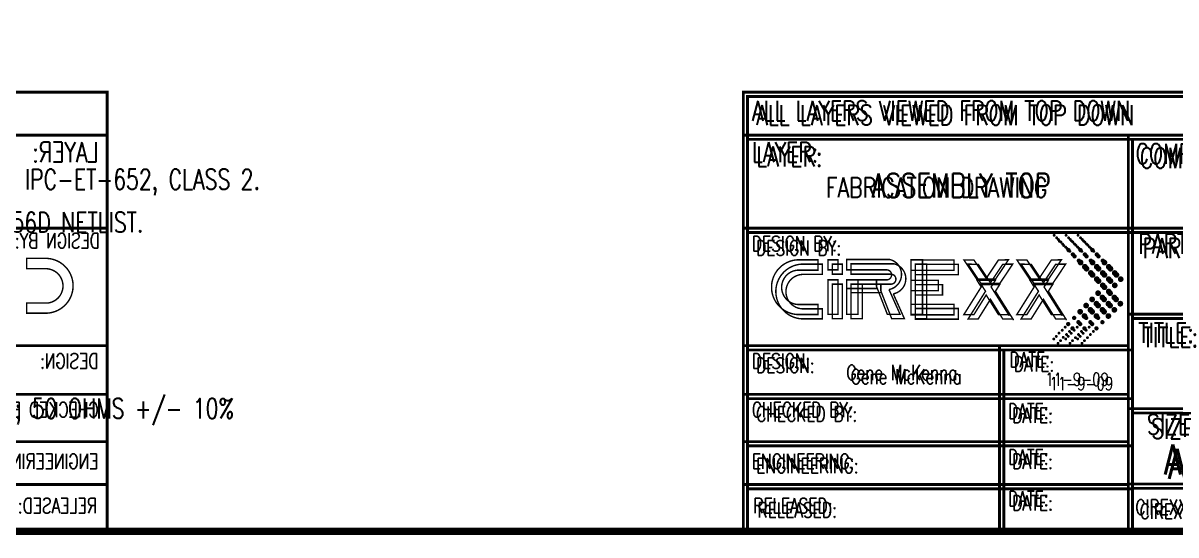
# Model space of a CAD drawing. Extents: x -4539 to 5978, y -4736 to 3041.
# Drawn here: x -685 to 3343, y -4734 to -2947 of the extents above; entities that cross this region are included whole.
import ezdxf

# ---------------------------------------------------------------- set-up
doc = ezdxf.new("R2010")
doc.units = 0
doc.layers.get('0').update_dxf_attribs({"color": 254, "linetype": 'CONTINUOUS'})
for name, color, linetype in [('2D_LINE_24', 2, 'CONTINUOUS'), ('2D_LINE_27', 3, 'CONTINUOUS'), ('2D_LINE_30', 43, 'CONTINUOUS'), ('COPPER_24', 2, 'CONTINUOUS'), ('COPPER_27', 3, 'CONTINUOUS'), ('COPPER_30', 43, 'CONTINUOUS'), ('TEXT_24', 2, 'CONTINUOUS'), ('TEXT_27', 3, 'CONTINUOUS'), ('TEXT_30', 43, 'CONTINUOUS')]:
    doc.layers.add(name, color=color, linetype=linetype)
doc.styles.add('W10', font='simplex', dxfattribs={"width": 0.75})
doc.styles.add('W7', font='simplex', dxfattribs={"width": 0.75})
doc.styles.add('W8', font='simplex', dxfattribs={"width": 0.75})
doc.styles.add('W9', font='simplex', dxfattribs={"width": 0.75})

# ---------------------------------------------------------------- blocks, each defined once
blk = doc.blocks.new('DRAWING_22')
at = {"layer": '2D_LINE_27', "const_width": 10}
blk.add_lwpolyline([(0, 0), (0, 7500), (-9925, 7500), (-9925, 0)], close=True, dxfattribs=at)
blk = doc.blocks.new('DRAWING_23')
at = {"layer": '2D_LINE_30', "const_width": 10}
blk.add_lwpolyline([(0, 0), (0, 7500), (9925, 7500), (9925, 0)], close=True, dxfattribs=at)
blk = doc.blocks.new('SMOOTH_10')
at = {"const_width": 5}
blk.add_lwpolyline([(-2.5, 0, 1), (2.5, 0, 1)], format="xyb", close=True, dxfattribs=at)
blk = doc.blocks.new('DRAWING_24')
at = {"layer": '2D_LINE_30', "const_width": 10}
for points in [[(-7830, 2325), (-7830, 2475), (-11675, 2475), (-11675, 2325)], [(-9175, 2325), (-9175, 950)], [(-11675, 2000), (-9175, 2000)], [(-11290, 1710), (-11290, 2000)], [(-9175, 2000), (-7830, 2000)], [(-11675, 1700), (-9175, 1700)], [(-9175, 1590), (-7830, 1590)], [(-8725, 1590), (-8725, 950)], [(-9175, 1420), (-7830, 1420)], [(-11675, 1370), (-9175, 1370)], [(-9450, 1370), (-9450, 1107)], [(-9174, 1255), (-7830, 1255)], [(-11675, 1107), (-9175, 1107)], [(-11225, 1100), (-11225, 950)], [(-9174, 1105), (-7830, 1105)]]:
    blk.add_lwpolyline(points, dxfattribs=at)
blk.add_lwpolyline([(-11675, 950), (-11675, 2325), (-7830, 2325), (-7830, 950)], close=True, dxfattribs=at)
at = {"layer": '2D_LINE_30'}
for p in [(-11675, 2475), (-7830, 2475), (-11675, 2325), (-11675, 2325), (-9175, 2325), (-7830, 2325), (-7830, 2325), (-11675, 2000), (-11290, 2000), (-9175, 2000), (-9175, 2000), (-7830, 2000), (-11675, 1700), (-11290, 1710), (-9175, 1700), (-9175, 1590), (-8725, 1590), (-7830, 1590), (-9175, 1420), (-7830, 1420), (-11675, 1370), (-9450, 1370), (-9175, 1370), (-9174, 1255), (-7830, 1255), (-11675, 1107), (-11225, 1100), (-9450, 1107), (-9175, 1107), (-9174, 1105), (-7830, 1105), (-11675, 950), (-11225, 950), (-9175, 950), (-8725, 950), (-7830, 950)]:
    blk.add_blockref('SMOOTH_10', p, dxfattribs=at)
at = {"layer": 'TEXT_30', "text_generation_flag": 2, "width": 0.75}
for s, height, style, p in [('LAYER:', 70, 'W10', (-7860, 2230)), ('COMPANY:', 70, 'W10', (-9200, 2225)), ('PART NUMBER:', 70, 'W10', (-9210, 1910)), ('DESIGN BY:', 52.5, 'W10', (-7855, 1930)), ('REV.', 70, 'W10', (-11410, 1900)), ('TITLE:', 70, 'W10', (-9210, 1600)), ('DATE:', 52.5, 'W8', (-8760, 1515)), ('DESIGN:', 52.5, 'W10', (-7860, 1510)), ('DATE:', 52.5, 'W10', (-8755, 1335)), ('CHECKED BY:', 52.5, 'W10', (-7860, 1340)), ('CIREXX DOCUMENT NUMBER:', 70, 'W10', (-9480, 1280)), ('SIZE', 70, 'W10', (-9240, 1280)), ('A', 105, 'W10', (-9300, 1140)), ('DATE:', 52.5, 'W10', (-8755, 1175)), ('ENGINEERING:', 52.5, 'W10', (-7860, 1160)), ('SCALE:  1/1', 52.5, 'W10', (-11250, 1000)), ('DATE:', 52.5, 'W10', (-8755, 1030)), ('RELEASED:', 52.5, 'W10', (-7865, 1005))]:
    blk.add_text(s, height=height, rotation=0, dxfattribs=dict(at, style=style)).set_placement(p)
at = {"layer": 'TEXT_30', "style": 'W10', "text_generation_flag": 2, "width": 0.75}
for s, height, p in [('CARNEGIE MELLON', 140, (-9447, 2055)), ('xxxxx', 87.5, (-9309, 1764.7)), ('NAND + DDR 1V8IO SODIMM', 105, (-9425, 1420)), ('83232', 105, (-10080, 1150)), ('83232-A.pcb', 52.5, (-9875, 1005)), ('CIREXX FILE NAME:', 52.5, (-9200, 1000))]:
    blk.add_text(s, height=height, dxfattribs=at).set_placement(p)
blk = doc.blocks.new('DRAWING_26')
at = {"layer": '2D_LINE_27', "const_width": 10}
for points in [[(7830, 2325), (7830, 2475), (11675, 2475), (11675, 2325)], [(9175, 2325), (9175, 950)], [(9175, 2000), (7830, 2000)], [(11675, 2000), (9175, 2000)], [(11290, 1710), (11290, 2000)], [(11675, 1700), (9175, 1700)], [(9175, 1590), (7830, 1590)], [(8725, 1590), (8725, 950)], [(9175, 1420), (7830, 1420)], [(11675, 1370), (9175, 1370)], [(9450, 1370), (9450, 1107)], [(9174, 1255), (7830, 1255)], [(9174, 1105), (7830, 1105)], [(11675, 1107), (9175, 1107)], [(11225, 1100), (11225, 950)]]:
    blk.add_lwpolyline(points, dxfattribs=at)
blk.add_lwpolyline([(11675, 950), (11675, 2325), (7830, 2325), (7830, 950)], close=True, dxfattribs=at)
at = {"layer": '2D_LINE_27'}
for p in [(7830, 2475), (11675, 2475), (7830, 2325), (7830, 2325), (9175, 2325), (11675, 2325), (11675, 2325), (7830, 2000), (9175, 2000), (9175, 2000), (11290, 2000), (11675, 2000), (9175, 1700), (11290, 1710), (11675, 1700), (7830, 1590), (8725, 1590), (9175, 1590), (7830, 1420), (9175, 1420), (9175, 1370), (9450, 1370), (11675, 1370), (7830, 1255), (9174, 1255), (7830, 1105), (9174, 1105), (9175, 1107), (9450, 1107), (11225, 1100), (11675, 1107), (7830, 950), (8725, 950), (9175, 950), (11225, 950), (11675, 950)]:
    blk.add_blockref('SMOOTH_10', p, dxfattribs=at)
at = {"layer": 'TEXT_27', "width": 0.75}
for s, height, style, p in [('ALL LAYERS VIEWED FROM TOP DOWN', 70, 'W10', (7860, 2375)), ('LAYER:', 70, 'W10', (7860, 2230)), ('COMPANY:', 70, 'W10', (9200, 2225)), ('CARNEGIE MELLON', 140, 'W10', (9396, 2061)), ('PART NUMBER:', 70, 'W10', (9210, 1910)), ('DESIGN BY:', 52.5, 'W10', (7860, 1920)), ('REV.', 70, 'W10', (11410, 1900)), ('64g256m', 70, 'W10', (9475, 1780)), ('TITLE:', 70, 'W10', (9210, 1600)), ('DESIGN:', 52.5, 'W10', (7860, 1510)), ('DATE:', 52.5, 'W8', (8760, 1515)), ('NAND + DDR 1V8IO SODIMM', 105, 'W10', (9520, 1425)), ('CHECKED BY:', 52.5, 'W10', (7860, 1340)), ('DATE:', 52.5, 'W10', (8755, 1335)), ('SIZE', 70, 'W10', (9240, 1280)), ('CIREXX DOCUMENT NUMBER:', 70, 'W10', (9480, 1280)), ('83232', 105, 'W10', (10080, 1150)), ('ENGINEERING:', 52.5, 'W10', (7860, 1160)), ('DATE:', 52.5, 'W10', (8755, 1175)), ('A', 105, 'W10', (9300, 1140)), ('RELEASED:', 52.5, 'W10', (7865, 1005)), ('DATE:', 52.5, 'W10', (8755, 1030)), ('CIREXX FILE NAME:', 52.5, 'W10', (9200, 1000)), ('83232-A.pcb', 52.5, 'W10', (9855, 995)), ('SCALE:  1/1', 52.5, 'W10', (11250, 1000))]:
    blk.add_text(s, height=height, dxfattribs=dict(at, style=style)).set_placement(p)
blk = doc.blocks.new('DRAWING_27')
at = {"layer": '2D_LINE_24', "const_width": 10}
for points in [[(7830, 2325), (7830, 2475), (11675, 2475), (11675, 2325)], [(9175, 2325), (9175, 950)], [(9175, 2000), (7830, 2000)], [(11675, 2000), (9175, 2000)], [(11290, 1710), (11290, 2000)], [(11675, 1700), (9175, 1700)], [(9175, 1590), (7830, 1590)], [(8725, 1590), (8725, 950)], [(9175, 1420), (7830, 1420)], [(11675, 1370), (9175, 1370)], [(9450, 1370), (9450, 1107)], [(9174, 1255), (7830, 1255)], [(9174, 1105), (7830, 1105)], [(11675, 1107), (9175, 1107)], [(11225, 1100), (11225, 950)]]:
    blk.add_lwpolyline(points, dxfattribs=at)
blk.add_lwpolyline([(11675, 950), (11675, 2325), (7830, 2325), (7830, 950)], close=True, dxfattribs=at)
at = {"layer": '2D_LINE_24'}
for p in [(7830, 2475), (11675, 2475), (7830, 2325), (7830, 2325), (9175, 2325), (11675, 2325), (11675, 2325), (7830, 2000), (9175, 2000), (9175, 2000), (11290, 2000), (11675, 2000), (9175, 1700), (11290, 1710), (11675, 1700), (7830, 1590), (8725, 1590), (9175, 1590), (7830, 1420), (9175, 1420), (9175, 1370), (9450, 1370), (11675, 1370), (7830, 1255), (9174, 1255), (7830, 1105), (9174, 1105), (9175, 1107), (9450, 1107), (11225, 1100), (11675, 1107), (7830, 950), (8725, 950), (9175, 950), (11225, 950), (11675, 950)]:
    blk.add_blockref('SMOOTH_10', p, dxfattribs=at)
at = {"layer": 'TEXT_24', "width": 0.75}
for s, height, style, p in [('ALL LAYERS VIEWED FROM TOP DOWN', 70, 'W10', (7860, 2375)), ('LAYER:', 70, 'W10', (7860, 2230)), ('COMPANY:', 70, 'W10', (9200, 2225)), ('CARNEGIE MELLON', 140, 'W10', (9411, 2052)), ('PART NUMBER:', 70, 'W10', (9210, 1910)), ('DESIGN BY:', 52.5, 'W10', (7860, 1920)), ('REV.', 70, 'W10', (11410, 1900)), ('64g256m', 105, 'W10', (10105, 1800)), ('TITLE:', 70, 'W10', (9210, 1600)), ('DESIGN:', 52.5, 'W10', (7860, 1510)), ('DATE:', 52.5, 'W8', (8760, 1515)), ('NAND + DDR 1V8IO SODIMM', 105, 'W10', (9520, 1415)), ('CHECKED BY:', 52.5, 'W10', (7860, 1340)), ('DATE:', 52.5, 'W10', (8755, 1335)), ('SIZE', 70, 'W10', (9240, 1280)), ('CIREXX DOCUMENT NUMBER:', 70, 'W10', (9480, 1280)), ('83232', 105, 'W10', (10080, 1150)), ('ENGINEERING:', 52.5, 'W10', (7860, 1160)), ('DATE:', 52.5, 'W10', (8755, 1175)), ('A', 105, 'W10', (9300, 1140)), ('RELEASED:', 52.5, 'W10', (7865, 1005)), ('DATE:', 52.5, 'W10', (8755, 1030)), ('CIREXX FILE NAME:', 52.5, 'W10', (9200, 1000)), ('83232-A.pcb', 52.5, 'W10', (9860, 995)), ('SCALE:  1/1', 52.5, 'W10', (11250, 1000))]:
    blk.add_text(s, height=height, dxfattribs=dict(at, style=style)).set_placement(p)
blk = doc.blocks.new('DRAWING_29')
at = {"layer": '2D_LINE_24', "const_width": 10}
blk.add_lwpolyline([(0, 0), (0, 7500), (-9925, 7500), (-9925, 0)], close=True, dxfattribs=at)
blk = doc.blocks.new('DRAWING_44')
at = {"layer": '2D_LINE_27'}
for points, const_width in [([(-132.7, 52, 1), (-127.7, 52, 1)], 5), ([(-124.1, 43.1, 1), (-119.1, 43.1, 1)], 5), ([(-91, 52, 1), (-86, 52, 1)], 5), ([(-82.3, 43.1, 1), (-77.3, 43.1, 1)], 5), ([(-49.2, 52, 1), (-44.2, 52, 1)], 5), ([(-40.5, 43.1, 1), (-35.5, 43.1, 1)], 5), ([(-114.5, 31.4, 1), (-109.5, 31.4, 1)], 5), ([(-103.2, 21.6, 1), (-98.2, 21.6, 1)], 5), ([(-92.8, 10.8, 1), (-87.8, 10.8, 1)], 5), ([(-83.6, 0, 1), (-76.1, 0, 1)], 7.5), ([(-71.9, 32.3, 1), (-66.9, 32.3, 1)], 5), ([(-61.4, 21.6, 1), (-56.4, 21.6, 1)], 5), ([(-51, 10.8, 1), (-46, 10.8, 1)], 5), ([(-41.8, 0, 1), (-34.3, 0, 1)], 7.5), ([(-30.1, 32.3, 1), (-25.1, 32.3, 1)], 5), ([(-19.6, 21.6, 1), (-14.6, 21.6, 1)], 5), ([(-9.2, 10.8, 1), (-4.2, 10.8, 1)], 5), ([(0, 0, 1), (7.5, 0, 1)], 7.5), ([(-62.7, -21.6, 1), (-55.2, -21.6, 1)], 7.5), ([(-43, -43.1, 1), (-33, -43.1, 1)], 10), ([(-20.9, -21.6, 1), (-13.4, -21.6, 1)], 7.5), ([(-1.2, -43.1, 1), (8.8, -43.1, 1)], 10), ([(20.9, -21.6, 1), (28.4, -21.6, 1)], 7.5), ([(40.5, -43.1, 1), (50.5, -43.1, 1)], 10), ([(-22.1, -64.7, 1), (-12.1, -64.7, 1)], 10), ([(-1.2, -86.2, 1), (8.8, -86.2, 1)], 10), ([(19.6, -64.7, 1), (29.6, -64.7, 1)], 10), ([(40.5, -86.2, 1), (50.5, -86.2, 1)], 10), ([(61.4, -64.7, 1), (71.4, -64.7, 1)], 10), ([(82.3, -86.2, 1), (92.3, -86.2, 1)], 10), ([(19.6, -107.8, 1), (29.6, -107.8, 1)], 10), ([(40.5, -129.3, 1), (50.5, -129.3, 1)], 10), ([(61.4, -107.8, 1), (71.4, -107.8, 1)], 10), ([(18.3, -150.2, 1), (28.3, -150.2, 1)], 10), ([(60.1, -150.2, 1), (70.1, -150.2, 1)], 10), ([(-23.5, -193.3, 1), (-13.5, -193.3, 1)], 10), ([(-2.6, -171.8, 1), (7.4, -171.8, 1)], 10), ([(18.3, -193.3, 1), (28.3, -193.3, 1)], 10), ([(39.2, -171.8, 1), (49.2, -171.8, 1)], 10), ([(60.1, -193.3, 1), (70.1, -193.3, 1)], 10), ([(81, -171.8, 1), (91, -171.8, 1)], 10), ([(-64, -236.4, 1), (-56.5, -236.4, 1)], 7.5), ([(-44.3, -214.9, 1), (-34.3, -214.9, 1)], 10), ([(-22.2, -236.4, 1), (-14.7, -236.4, 1)], 7.5), ([(-2.6, -214.9, 1), (7.4, -214.9, 1)], 10), ([(19.6, -236.4, 1), (27.1, -236.4, 1)], 7.5), ([(39.2, -214.9, 1), (49.2, -214.9, 1)], 10), ([(-104.5, -279.5, 1), (-99.5, -279.5, 1)], 5), ([(-94.1, -268.7, 1), (-89.1, -268.7, 1)], 5), ([(-84.9, -258, 1), (-77.4, -258, 1)], 7.5), ([(-62.7, -279.5, 1), (-57.7, -279.5, 1)], 5), ([(-52.3, -268.7, 1), (-47.3, -268.7, 1)], 5), ([(-43.1, -258, 1), (-35.6, -258, 1)], 7.5), ([(-21, -279.5, 1), (-16, -279.5, 1)], 5), ([(-10.5, -268.7, 1), (-5.5, -268.7, 1)], 5), ([(-1.3, -258, 1), (6.2, -258, 1)], 7.5), ([(-134.1, -310, 1), (-129.1, -310, 1)], 5), ([(-125.4, -301.1, 1), (-120.4, -301.1, 1)], 5), ([(-115.9, -289.4, 1), (-110.9, -289.4, 1)], 5), ([(-92.3, -310, 1), (-87.3, -310, 1)], 5), ([(-83.6, -301.1, 1), (-78.6, -301.1, 1)], 5), ([(-73.2, -290.3, 1), (-68.2, -290.3, 1)], 5), ([(-50.5, -310, 1), (-45.5, -310, 1)], 5), ([(-41.8, -301.1, 1), (-36.8, -301.1, 1)], 5), ([(-31.4, -290.3, 1), (-26.4, -290.3, 1)], 5)]:
    blk.add_lwpolyline(points, format="xyb", close=True, dxfattribs=dict(at, const_width=const_width))
blk = doc.blocks.new('DRAWING_46')
at = {"layer": '2D_LINE_24'}
for points, const_width in [([(-132.7, 52, 1), (-127.7, 52, 1)], 5), ([(-124.1, 43.1, 1), (-119.1, 43.1, 1)], 5), ([(-91, 52, 1), (-86, 52, 1)], 5), ([(-82.3, 43.1, 1), (-77.3, 43.1, 1)], 5), ([(-49.2, 52, 1), (-44.2, 52, 1)], 5), ([(-40.5, 43.1, 1), (-35.5, 43.1, 1)], 5), ([(-114.5, 31.4, 1), (-109.5, 31.4, 1)], 5), ([(-103.2, 21.6, 1), (-98.2, 21.6, 1)], 5), ([(-92.8, 10.8, 1), (-87.8, 10.8, 1)], 5), ([(-83.6, 0, 1), (-76.1, 0, 1)], 7.5), ([(-71.9, 32.3, 1), (-66.9, 32.3, 1)], 5), ([(-61.4, 21.6, 1), (-56.4, 21.6, 1)], 5), ([(-51, 10.8, 1), (-46, 10.8, 1)], 5), ([(-41.8, 0, 1), (-34.3, 0, 1)], 7.5), ([(-30.1, 32.3, 1), (-25.1, 32.3, 1)], 5), ([(-19.6, 21.6, 1), (-14.6, 21.6, 1)], 5), ([(-9.2, 10.8, 1), (-4.2, 10.8, 1)], 5), ([(0, 0, 1), (7.5, 0, 1)], 7.5), ([(-62.7, -21.6, 1), (-55.2, -21.6, 1)], 7.5), ([(-43, -43.1, 1), (-33, -43.1, 1)], 10), ([(-20.9, -21.6, 1), (-13.4, -21.6, 1)], 7.5), ([(-1.2, -43.1, 1), (8.8, -43.1, 1)], 10), ([(20.9, -21.6, 1), (28.4, -21.6, 1)], 7.5), ([(40.5, -43.1, 1), (50.5, -43.1, 1)], 10), ([(-22.1, -64.7, 1), (-12.1, -64.7, 1)], 10), ([(-1.2, -86.2, 1), (8.8, -86.2, 1)], 10), ([(19.6, -64.7, 1), (29.6, -64.7, 1)], 10), ([(40.5, -86.2, 1), (50.5, -86.2, 1)], 10), ([(61.4, -64.7, 1), (71.4, -64.7, 1)], 10), ([(82.3, -86.2, 1), (92.3, -86.2, 1)], 10), ([(19.6, -107.8, 1), (29.6, -107.8, 1)], 10), ([(40.5, -129.3, 1), (50.5, -129.3, 1)], 10), ([(61.4, -107.8, 1), (71.4, -107.8, 1)], 10), ([(18.3, -150.2, 1), (28.3, -150.2, 1)], 10), ([(60.1, -150.2, 1), (70.1, -150.2, 1)], 10), ([(-23.5, -193.3, 1), (-13.5, -193.3, 1)], 10), ([(-2.6, -171.8, 1), (7.4, -171.8, 1)], 10), ([(18.3, -193.3, 1), (28.3, -193.3, 1)], 10), ([(39.2, -171.8, 1), (49.2, -171.8, 1)], 10), ([(60.1, -193.3, 1), (70.1, -193.3, 1)], 10), ([(81, -171.8, 1), (91, -171.8, 1)], 10), ([(-64, -236.4, 1), (-56.5, -236.4, 1)], 7.5), ([(-44.3, -214.9, 1), (-34.3, -214.9, 1)], 10), ([(-22.2, -236.4, 1), (-14.7, -236.4, 1)], 7.5), ([(-2.6, -214.9, 1), (7.4, -214.9, 1)], 10), ([(19.6, -236.4, 1), (27.1, -236.4, 1)], 7.5), ([(39.2, -214.9, 1), (49.2, -214.9, 1)], 10), ([(-104.5, -279.5, 1), (-99.5, -279.5, 1)], 5), ([(-94.1, -268.7, 1), (-89.1, -268.7, 1)], 5), ([(-84.9, -258, 1), (-77.4, -258, 1)], 7.5), ([(-62.7, -279.5, 1), (-57.7, -279.5, 1)], 5), ([(-52.3, -268.7, 1), (-47.3, -268.7, 1)], 5), ([(-43.1, -258, 1), (-35.6, -258, 1)], 7.5), ([(-21, -279.5, 1), (-16, -279.5, 1)], 5), ([(-10.5, -268.7, 1), (-5.5, -268.7, 1)], 5), ([(-1.3, -258, 1), (6.2, -258, 1)], 7.5), ([(-134.1, -310, 1), (-129.1, -310, 1)], 5), ([(-125.4, -301.1, 1), (-120.4, -301.1, 1)], 5), ([(-115.9, -289.4, 1), (-110.9, -289.4, 1)], 5), ([(-92.3, -310, 1), (-87.3, -310, 1)], 5), ([(-83.6, -301.1, 1), (-78.6, -301.1, 1)], 5), ([(-73.2, -290.3, 1), (-68.2, -290.3, 1)], 5), ([(-50.5, -310, 1), (-45.5, -310, 1)], 5), ([(-41.8, -301.1, 1), (-36.8, -301.1, 1)], 5), ([(-31.4, -290.3, 1), (-26.4, -290.3, 1)], 5)]:
    blk.add_lwpolyline(points, format="xyb", close=True, dxfattribs=dict(at, const_width=const_width))
blk = doc.blocks.new('SMOOTH_5')
at = {"const_width": 2.5}
blk.add_lwpolyline([(-1.25, 0, 1), (1.25, 0, 1)], format="xyb", close=True, dxfattribs=at)
blk = doc.blocks.new('COPPER_96')
at = {"layer": 'COPPER_27', "const_width": 5}
blk.add_lwpolyline([(-22.5, -2.5), (-22.5, -38.5), (-93.1, -38.5, 0.940706), (-93.1, -158.5), (-22.5, -158.5), (-22.5, -193.5), (-94.9, -193.5, -0.942352), (-94.9, -2.5)], format="xyb", close=True, dxfattribs=at)
at = {"layer": 'COPPER_27'}
for p in [(-94.9, -2.5), (-22.5, -2.5), (-93.1, -38.5), (-22.5, -38.5), (-93.1, -158.5), (-22.5, -158.5), (-94.9, -193.5), (-22.5, -193.5)]:
    blk.add_blockref('SMOOTH_5', p, dxfattribs=at)
blk = doc.blocks.new('COPPER_97')
at = {"layer": 'COPPER_27', "const_width": 5}
blk.add_lwpolyline([(2.5, -87.5), (37.5, -87.5), (37.5, -122.5), (2.5, -122.5)], close=True, dxfattribs=at)
at = {"layer": 'COPPER_27'}
for p in [(2.5, -87.5), (2.5, -122.5), (37.5, -87.5), (37.5, -122.5)]:
    blk.add_blockref('SMOOTH_5', p, dxfattribs=at)
blk = doc.blocks.new('COPPER_98')
at = {"layer": 'COPPER_27', "const_width": 5}
blk.add_lwpolyline([(2.5, -2.5), (37.5, -2.5), (37.5, -122.5), (2.5, -122.5)], close=True, dxfattribs=at)
at = {"layer": 'COPPER_27'}
for p in [(2.5, -2.5), (37.5, -2.5), (2.5, -122.5), (37.5, -122.5)]:
    blk.add_blockref('SMOOTH_5', p, dxfattribs=at)
blk = doc.blocks.new('COPPER_99')
at = {"layer": 'COPPER_27', "const_width": 5}
blk.add_lwpolyline([(2.5, -2.5), (42.5, -2.5), (42.5, -122.5), (2.5, -122.5)], close=True, dxfattribs=at)
at = {"layer": 'COPPER_27'}
for p in [(2.5, -2.5), (42.5, -2.5), (2.5, -122.5), (42.5, -122.5)]:
    blk.add_blockref('SMOOTH_5', p, dxfattribs=at)
blk = doc.blocks.new('COPPER_100')
at = {"layer": 'COPPER_27', "const_width": 5}
blk.add_lwpolyline([(2.5, -2.5), (107.5, -2.5), (107.5, -32.5), (2.5, -32.5)], close=True, dxfattribs=at)
at = {"layer": 'COPPER_27'}
for p in [(2.5, -2.5), (107.5, -2.5), (2.5, -32.5), (107.5, -32.5)]:
    blk.add_blockref('SMOOTH_5', p, dxfattribs=at)
blk = doc.blocks.new('COPPER_101')
at = {"layer": 'COPPER_27', "const_width": 5}
blk.add_lwpolyline([(-52.5, 2.5), (87.1, 2.5, -1), (87.1, -32.5), (51.5, -32.5), (51.5, -54.5), (89.7, -152.5), (134.1, -152.5), (95.5, -66.2, 0.805458), (98.7, 38.5), (-52.5, 38.5)], format="xyb", close=True, dxfattribs=at)
at = {"layer": 'COPPER_27'}
for p in [(-52.5, 2.5), (87.1, 2.5)]:
    blk.add_blockref('SMOOTH_5', p, dxfattribs=at)
blk = doc.blocks.new('COPPER_102')
at = {"layer": 'COPPER_27', "const_width": 5}
blk.add_lwpolyline([(2.5, -2.5), (2.5, -39.5), (152.5, -39.5), (152.5, -2.5)], close=True, dxfattribs=at)
at = {"layer": 'COPPER_27'}
for p in [(2.5, -2.5), (152.5, -2.5), (2.5, -39.5), (152.5, -39.5)]:
    blk.add_blockref('SMOOTH_5', p, dxfattribs=at)
blk = doc.blocks.new('COPPER_103')
at = {"layer": 'COPPER_27', "const_width": 5}
blk.add_lwpolyline([(2.5, -2.5), (2.5, -38.5), (152.5, -38.5), (152.5, -2.5)], close=True, dxfattribs=at)
at = {"layer": 'COPPER_27'}
for p in [(2.5, -2.5), (152.5, -2.5), (2.5, -38.5), (152.5, -38.5)]:
    blk.add_blockref('SMOOTH_5', p, dxfattribs=at)
blk = doc.blocks.new('COPPER_104')
at = {"layer": 'COPPER_27', "const_width": 5}
blk.add_lwpolyline([(2.5, -2.5), (2.5, -38.5), (97.5, -38.5), (97.5, -2.5)], close=True, dxfattribs=at)
at = {"layer": 'COPPER_27'}
for p in [(2.5, -2.5), (97.5, -2.5), (2.5, -38.5), (97.5, -38.5)]:
    blk.add_blockref('SMOOTH_5', p, dxfattribs=at)
blk = doc.blocks.new('COPPER_105')
at = {"layer": 'COPPER_27', "const_width": 5}
blk.add_lwpolyline([(-27.5, -2.5), (-67.5, -2.5), (-67.5, -192.5), (-27.5, -192.5)], close=True, dxfattribs=at)
at = {"layer": 'COPPER_27'}
for p in [(-67.5, -2.5), (-27.5, -2.5), (-67.5, -192.5), (-27.5, -192.5)]:
    blk.add_blockref('SMOOTH_5', p, dxfattribs=at)
blk = doc.blocks.new('COPPER_106')
at = {"layer": 'COPPER_27', "const_width": 5}
blk.add_lwpolyline([(-1.3, -2.5), (-36.2, -2.4), (8.4, -69.4), (43.3, -69.4)], close=True, dxfattribs=at)
at = {"layer": 'COPPER_27'}
for p in [(-36.2, -2.4), (-1.3, -2.5), (8.4, -69.4), (43.3, -69.4)]:
    blk.add_blockref('SMOOTH_5', p, dxfattribs=at)
blk = doc.blocks.new('COPPER_107')
at = {"layer": 'COPPER_27', "const_width": 5}
blk.add_lwpolyline([(1.3, -2.5), (35.8, -2.2), (11.4, -39.2), (-9, -69.3), (-43.3, -69.4)], close=True, dxfattribs=at)
at = {"layer": 'COPPER_27'}
for p in [(1.3, -2.5), (35.8, -2.2), (11.4, -39.2)]:
    blk.add_blockref('SMOOTH_5', p, dxfattribs=at)
blk = doc.blocks.new('COPPER_108')
at = {"layer": 'COPPER_27', "const_width": 5}
blk.add_lwpolyline([(0, 4.7), (42.9, -63.8), (78.2, -63.8), (79.8, -66.3), (17.3, 32.8), (32.2, 56.2), (-32, 56.2), (-23.4, 42.1), (-17.3, 32.8), (-78, -63.8), (-42.9, -63.8)], close=True, dxfattribs=at)
at = {"layer": 'COPPER_27'}
for p in [(-32, 56.2), (-23.4, 42.1), (32.2, 56.2), (-17.3, 32.8), (0, 4.7), (17.3, 32.8), (-78, -63.8), (-42.9, -63.8), (42.9, -63.8), (78.2, -63.8), (79.8, -66.3)]:
    blk.add_blockref('SMOOTH_5', p, dxfattribs=at)
blk = doc.blocks.new('COPPER_109')
at = {"layer": 'COPPER_27', "const_width": 5}
blk.add_lwpolyline([(-1.3, -2.5), (-36.2, -2.4), (8.4, -69.4), (43.3, -69.4)], close=True, dxfattribs=at)
at = {"layer": 'COPPER_27'}
for p in [(-36.2, -2.4), (-1.3, -2.5), (8.4, -69.4), (43.3, -69.4)]:
    blk.add_blockref('SMOOTH_5', p, dxfattribs=at)
blk = doc.blocks.new('COPPER_110')
at = {"layer": 'COPPER_27', "const_width": 5}
blk.add_lwpolyline([(1.3, -2.5), (35.8, -2.2), (11.4, -39.2), (-9, -69.3), (-43.3, -69.4)], close=True, dxfattribs=at)
at = {"layer": 'COPPER_27'}
for p in [(1.3, -2.5), (35.8, -2.2), (11.4, -39.2)]:
    blk.add_blockref('SMOOTH_5', p, dxfattribs=at)
blk = doc.blocks.new('COPPER_111')
at = {"layer": 'COPPER_27', "const_width": 5}
blk.add_lwpolyline([(0, 4.7), (42.9, -63.8), (78.2, -63.8), (79.8, -66.3), (17.3, 32.8), (32.2, 56.2), (-32, 56.2), (-23.4, 42.1), (-17.3, 32.8), (-78, -63.8), (-42.9, -63.8)], close=True, dxfattribs=at)
at = {"layer": 'COPPER_27'}
for p in [(-32, 56.2), (-23.4, 42.1), (32.2, 56.2), (-17.3, 32.8), (0, 4.7), (17.3, 32.8), (-78, -63.8), (-42.9, -63.8), (42.9, -63.8), (78.2, -63.8), (79.8, -66.3)]:
    blk.add_blockref('SMOOTH_5', p, dxfattribs=at)
blk = doc.blocks.new('COPPER_112')
at = {"layer": 'COPPER_24', "const_width": 5}
blk.add_lwpolyline([(-22.5, -2.5), (-22.5, -38.5), (-93.1, -38.5, 0.940706), (-93.1, -158.5), (-22.5, -158.5), (-22.5, -193.5), (-94.9, -193.5, -0.942352), (-94.9, -2.5)], format="xyb", close=True, dxfattribs=at)
at = {"layer": 'COPPER_24'}
for p in [(-94.9, -2.5), (-22.5, -2.5), (-93.1, -38.5), (-22.5, -38.5), (-93.1, -158.5), (-22.5, -158.5), (-94.9, -193.5), (-22.5, -193.5)]:
    blk.add_blockref('SMOOTH_5', p, dxfattribs=at)
blk = doc.blocks.new('COPPER_113')
at = {"layer": 'COPPER_24', "const_width": 5}
blk.add_lwpolyline([(2.5, -87.5), (37.5, -87.5), (37.5, -122.5), (2.5, -122.5)], close=True, dxfattribs=at)
at = {"layer": 'COPPER_24'}
for p in [(2.5, -87.5), (2.5, -122.5), (37.5, -87.5), (37.5, -122.5)]:
    blk.add_blockref('SMOOTH_5', p, dxfattribs=at)
blk = doc.blocks.new('COPPER_114')
at = {"layer": 'COPPER_24', "const_width": 5}
blk.add_lwpolyline([(2.5, -2.5), (37.5, -2.5), (37.5, -122.5), (2.5, -122.5)], close=True, dxfattribs=at)
at = {"layer": 'COPPER_24'}
for p in [(2.5, -2.5), (37.5, -2.5), (2.5, -122.5), (37.5, -122.5)]:
    blk.add_blockref('SMOOTH_5', p, dxfattribs=at)
blk = doc.blocks.new('COPPER_115')
at = {"layer": 'COPPER_24', "const_width": 5}
blk.add_lwpolyline([(2.5, -2.5), (42.5, -2.5), (42.5, -122.5), (2.5, -122.5)], close=True, dxfattribs=at)
at = {"layer": 'COPPER_24'}
for p in [(2.5, -2.5), (42.5, -2.5), (2.5, -122.5), (42.5, -122.5)]:
    blk.add_blockref('SMOOTH_5', p, dxfattribs=at)
blk = doc.blocks.new('COPPER_116')
at = {"layer": 'COPPER_24', "const_width": 5}
blk.add_lwpolyline([(2.5, -2.5), (107.5, -2.5), (107.5, -32.5), (2.5, -32.5)], close=True, dxfattribs=at)
at = {"layer": 'COPPER_24'}
for p in [(2.5, -2.5), (107.5, -2.5), (2.5, -32.5), (107.5, -32.5)]:
    blk.add_blockref('SMOOTH_5', p, dxfattribs=at)
blk = doc.blocks.new('COPPER_117')
at = {"layer": 'COPPER_24', "const_width": 5}
blk.add_lwpolyline([(-52.5, 2.5), (87.1, 2.5, -1), (87.1, -32.5), (51.5, -32.5), (51.5, -54.5), (89.7, -152.5), (134.1, -152.5), (95.5, -66.2, 0.805458), (98.7, 38.5), (-52.5, 38.5)], format="xyb", close=True, dxfattribs=at)
at = {"layer": 'COPPER_24'}
for p in [(-52.5, 2.5), (87.1, 2.5)]:
    blk.add_blockref('SMOOTH_5', p, dxfattribs=at)
blk = doc.blocks.new('COPPER_118')
at = {"layer": 'COPPER_24', "const_width": 5}
blk.add_lwpolyline([(2.5, -2.5), (2.5, -39.5), (152.5, -39.5), (152.5, -2.5)], close=True, dxfattribs=at)
at = {"layer": 'COPPER_24'}
for p in [(2.5, -2.5), (152.5, -2.5), (2.5, -39.5), (152.5, -39.5)]:
    blk.add_blockref('SMOOTH_5', p, dxfattribs=at)
blk = doc.blocks.new('COPPER_119')
at = {"layer": 'COPPER_24', "const_width": 5}
blk.add_lwpolyline([(2.5, -2.5), (2.5, -38.5), (152.5, -38.5), (152.5, -2.5)], close=True, dxfattribs=at)
at = {"layer": 'COPPER_24'}
for p in [(2.5, -2.5), (152.5, -2.5), (2.5, -38.5), (152.5, -38.5)]:
    blk.add_blockref('SMOOTH_5', p, dxfattribs=at)
blk = doc.blocks.new('COPPER_120')
at = {"layer": 'COPPER_24', "const_width": 5}
blk.add_lwpolyline([(2.5, -2.5), (2.5, -38.5), (97.5, -38.5), (97.5, -2.5)], close=True, dxfattribs=at)
at = {"layer": 'COPPER_24'}
for p in [(2.5, -2.5), (97.5, -2.5), (2.5, -38.5), (97.5, -38.5)]:
    blk.add_blockref('SMOOTH_5', p, dxfattribs=at)
blk = doc.blocks.new('COPPER_121')
at = {"layer": 'COPPER_24', "const_width": 5}
blk.add_lwpolyline([(-27.5, -2.5), (-67.5, -2.5), (-67.5, -192.5), (-27.5, -192.5)], close=True, dxfattribs=at)
at = {"layer": 'COPPER_24'}
for p in [(-67.5, -2.5), (-27.5, -2.5), (-67.5, -192.5), (-27.5, -192.5)]:
    blk.add_blockref('SMOOTH_5', p, dxfattribs=at)
blk = doc.blocks.new('COPPER_122')
at = {"layer": 'COPPER_24', "const_width": 5}
blk.add_lwpolyline([(-1.3, -2.5), (-36.2, -2.4), (8.4, -69.4), (43.3, -69.4)], close=True, dxfattribs=at)
at = {"layer": 'COPPER_24'}
for p in [(-36.2, -2.4), (-1.3, -2.5), (8.4, -69.4), (43.3, -69.4)]:
    blk.add_blockref('SMOOTH_5', p, dxfattribs=at)
blk = doc.blocks.new('COPPER_123')
at = {"layer": 'COPPER_24', "const_width": 5}
blk.add_lwpolyline([(1.3, -2.5), (35.8, -2.2), (11.4, -39.2), (-9, -69.3), (-43.3, -69.4)], close=True, dxfattribs=at)
at = {"layer": 'COPPER_24'}
for p in [(1.3, -2.5), (35.8, -2.2), (11.4, -39.2)]:
    blk.add_blockref('SMOOTH_5', p, dxfattribs=at)
blk = doc.blocks.new('COPPER_124')
at = {"layer": 'COPPER_24', "const_width": 5}
blk.add_lwpolyline([(0, 4.7), (42.9, -63.8), (78.2, -63.8), (79.8, -66.3), (17.3, 32.8), (32.2, 56.2), (-32, 56.2), (-23.4, 42.1), (-17.3, 32.8), (-78, -63.8), (-42.9, -63.8)], close=True, dxfattribs=at)
at = {"layer": 'COPPER_24'}
for p in [(-32, 56.2), (-23.4, 42.1), (32.2, 56.2), (-17.3, 32.8), (0, 4.7), (17.3, 32.8), (-78, -63.8), (-42.9, -63.8), (42.9, -63.8), (78.2, -63.8), (79.8, -66.3)]:
    blk.add_blockref('SMOOTH_5', p, dxfattribs=at)
blk = doc.blocks.new('COPPER_125')
at = {"layer": 'COPPER_24', "const_width": 5}
blk.add_lwpolyline([(-1.3, -2.5), (-36.2, -2.4), (8.4, -69.4), (43.3, -69.4)], close=True, dxfattribs=at)
at = {"layer": 'COPPER_24'}
for p in [(-36.2, -2.4), (-1.3, -2.5), (8.4, -69.4), (43.3, -69.4)]:
    blk.add_blockref('SMOOTH_5', p, dxfattribs=at)
blk = doc.blocks.new('COPPER_126')
at = {"layer": 'COPPER_24', "const_width": 5}
blk.add_lwpolyline([(1.3, -2.5), (35.8, -2.2), (11.4, -39.2), (-9, -69.3), (-43.3, -69.4)], close=True, dxfattribs=at)
at = {"layer": 'COPPER_24'}
for p in [(1.3, -2.5), (35.8, -2.2), (11.4, -39.2)]:
    blk.add_blockref('SMOOTH_5', p, dxfattribs=at)
blk = doc.blocks.new('COPPER_127')
at = {"layer": 'COPPER_24', "const_width": 5}
blk.add_lwpolyline([(0, 4.7), (42.9, -63.8), (78.2, -63.8), (79.8, -66.3), (17.3, 32.8), (32.2, 56.2), (-32, 56.2), (-23.4, 42.1), (-17.3, 32.8), (-78, -63.8), (-42.9, -63.8)], close=True, dxfattribs=at)
at = {"layer": 'COPPER_24'}
for p in [(-32, 56.2), (-23.4, 42.1), (32.2, 56.2), (-17.3, 32.8), (0, 4.7), (17.3, 32.8), (-78, -63.8), (-42.9, -63.8), (42.9, -63.8), (78.2, -63.8), (79.8, -66.3)]:
    blk.add_blockref('SMOOTH_5', p, dxfattribs=at)
blk = doc.blocks.new('COPPER_128')
at = {"layer": 'COPPER_30', "const_width": 5}
blk.add_lwpolyline([(22.5, -2.5), (22.5, -38.5), (93.1, -38.5, -0.939063), (93.1, -158.5), (22.5, -158.5), (22.5, -193.5), (94.9, -193.5, 0.940706), (94.9, -2.5)], format="xyb", close=True, dxfattribs=at)
at = {"layer": 'COPPER_30'}
for p in [(22.5, -2.5), (94.9, -2.5), (22.5, -38.5), (93.1, -38.5), (22.5, -158.5), (93.1, -158.5), (22.5, -193.5), (94.9, -193.5)]:
    blk.add_blockref('SMOOTH_5', p, dxfattribs=at)

msp = doc.modelspace()

# ---------------------------------------------------------------- block references
for name, p in [('DRAWING_22', (5691.1, -4728.9)), ('DRAWING_23', (-4236.6, -4714)), ('DRAWING_29', (5676.1, -4718.9)), ('DRAWING_24', (7438.4, -5663.2)), ('DRAWING_27', (-5998.9, -5663.2)), ('DRAWING_26', (-5983.9, -5678.2)), ('DRAWING_46', (3047.3, -3739.9)), ('DRAWING_44', (3062.3, -3754.9)), ('COPPER_128', (-695.1, -3766.2)), ('COPPER_112', (2114.6, -3771.1)), ('COPPER_113', (2124.6, -3686.1)), ('COPPER_117', (2244.6, -3811.1)), ('COPPER_101', (2259.6, -3826.1)), ('COPPER_121', (2484.6, -3771.1)), ('COPPER_119', (2414.6, -3772.1)), ('COPPER_122', (2638, -3771.5)), ('COPPER_123', (2721.3, -3771.5)), ('COPPER_125', (2823, -3771.5)), ('COPPER_126', (2906.3, -3771.5)), ('COPPER_96', (2129.6, -3786.1)), ('COPPER_97', (2139.6, -3701.1)), ('COPPER_105', (2499.6, -3786.1)), ('COPPER_103', (2429.6, -3787.1)), ('COPPER_106', (2653, -3786.5)), ('COPPER_107', (2736.3, -3786.5)), ('COPPER_109', (2838, -3786.5)), ('COPPER_110', (2921.3, -3786.5)), ('COPPER_114', (2124.6, -3841.1)), ('COPPER_98', (2139.6, -3856.1)), ('COPPER_115', (2189.6, -3841.1)), ('COPPER_116', (2189.6, -3841.1)), ('COPPER_99', (2204.6, -3856.1)), ('COPPER_100', (2204.6, -3856.1)), ('COPPER_120', (2414.6, -3843.1)), ('COPPER_104', (2429.6, -3858.1)), ('COPPER_124', (2679.6, -3901.1)), ('COPPER_108', (2694.6, -3916.1)), ('COPPER_127', (2864.6, -3901.1)), ('COPPER_111', (2879.6, -3916.1)), ('COPPER_118', (2414.6, -3926.1)), ('COPPER_102', (2429.6, -3941.1))]:
    msp.add_blockref(name, p)

# ---------------------------------------------------------------- texts
at = {"layer": 'TEXT_24', "width": 0.75}
for s, height, style, p in [('100%%% BARE BOARD TEST ACCORDING TO THE REQUIREMENTS AND GUIDELINES OF IPC-ET-652, CLASS 2.', 70, 'W10', (-3590.2, -3527.6)), ('FABRICATION DRAWING', 70, 'W10', (2119.6, -3556.1)), ('ALL BOARDS ARE TO BE TESTED FOR SHORTS AND OPENS USING SUPPLIED IPC356D NETLIST.', 70, 'W10', (-3590.2, -3677.6)), ('Gene McKenna', 52.5, 'W9', (2191.1, -4193.2)), ('11-9-09', 45.5, 'W7', (2886.1, -4213.2)), ('12. THIS BOARD HAS CONTROLLED IMPEDANCE TRACES LAYERS 1, 3, 4, & 6: 5MIL TRACE; 50 OHMS +/- 10%%%', 70, 'W10', (-3890.2, -4327.6))]:
    msp.add_text(s, height=height, dxfattribs=dict(at, style=style)).set_placement(p)
at = {"layer": 'TEXT_27', "width": 0.75}
for s, height, style, p in [('ASSEMBLY TOP', 84, 'W10', (2279.6, -3556.1)), ('Gene McKenna', 52.5, 'W9', (2206.1, -4208.2)), ('11-9-09', 45.5, 'W7', (2901.1, -4228.2))]:
    msp.add_text(s, height=height, dxfattribs=dict(at, style=style)).set_placement(p)

doc.saveas('drawing.dxf')
